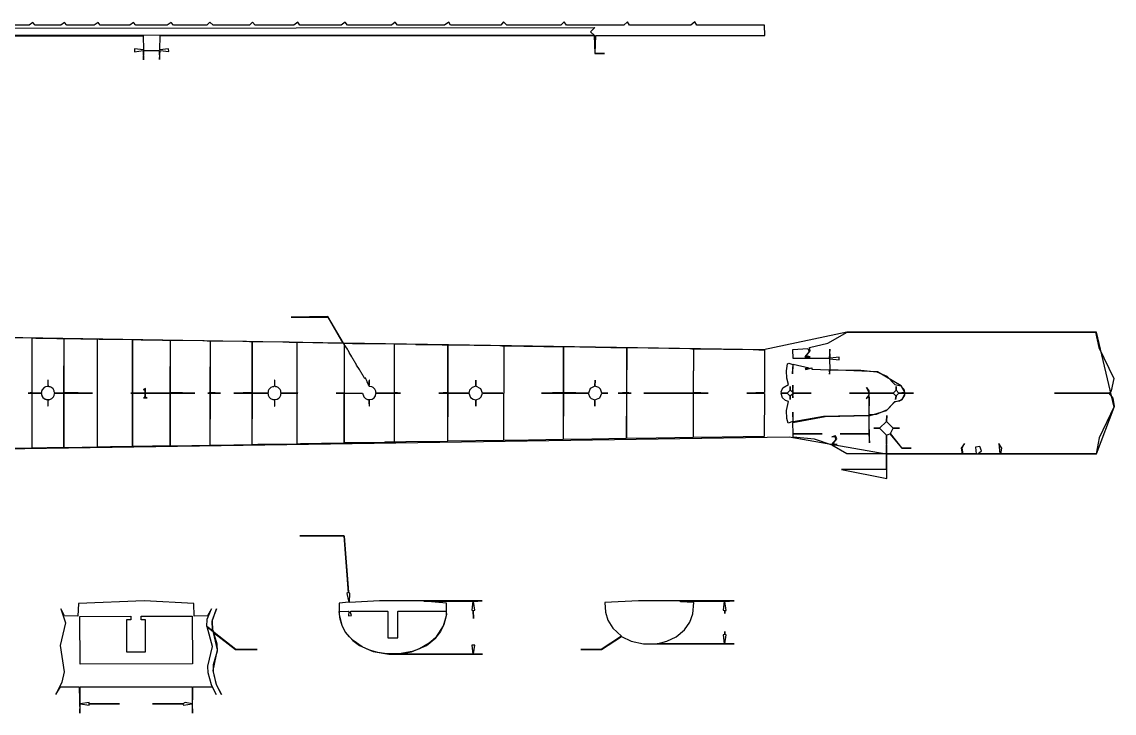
# Model space of a CAD drawing. Extents: x 22 to 612, y 147 to 441.
# Drawn here: x 299 to 611.7, y 202.4 to 400.3 of the extents above; entities that cross this region are included whole.
import ezdxf

# ---------------------------------------------------------------- set-up
doc = ezdxf.new("R2010")
doc.units = 0
doc.layers.add('BODY', color=7, linetype='Continuous')

msp = doc.modelspace()

# ---------------------------------------------------------------- linework, layer by layer
at = {"layer": 'BODY'}
for p, q in [((436.86, 400.29), (436.08, 399.31)), ((437.84, 399.31), (436.86, 400.29)), ((454.22, 400.29), (453.24, 399.31)), ((454.9, 399.31), (454.22, 400.29)), ((472.35, 400.29), (471.27, 399.31)), ((472.94, 399.31), (472.35, 400.29)), ((491.67, 400.29), (490.49, 399.31)), ((492.16, 399.31), (491.67, 400.29)), ((245.78, 398.43), (463.04, 398.63)), ((301.08, 399.31), (294.22, 399.31)), ((302.16, 400.1), (301.08, 399.31)), ((302.75, 399.31), (302.16, 400.1)), ((310.1, 399.31), (302.75, 399.31)), ((311.18, 400.1), (310.1, 399.31)), ((311.86, 399.31), (311.18, 400.1)), ((319.71, 399.31), (311.86, 399.31)), ((320.78, 400.1), (319.71, 399.31)), ((321.37, 399.31), (320.78, 400.1)), ((329.9, 399.31), (321.37, 399.31)), ((330.98, 400.1), (329.9, 399.31)), ((331.57, 399.31), (330.98, 400.1)), ((340.59, 399.31), (331.57, 399.31)), ((341.76, 400.1), (340.59, 399.31)), ((342.35, 399.31), (341.76, 400.1)), ((351.96, 399.31), (342.35, 399.31)), ((352.75, 400.2), (351.96, 399.31)), ((353.73, 399.31), (352.75, 400.2)), ((364.12, 399.31), (353.73, 399.31)), ((365, 400.2), (364.12, 399.31)), ((365.78, 399.31), (365, 400.2)), ((376.86, 399.31), (365.78, 399.31)), ((377.94, 400.2), (376.86, 399.31)), ((378.53, 399.31), (377.94, 400.2)), ((390.39, 399.31), (378.53, 399.31)), ((391.57, 400.2), (390.39, 399.31)), ((392.16, 399.31), (391.57, 400.2)), ((404.8, 399.31), (392.16, 399.31)), ((405.88, 400.2), (404.8, 399.31)), ((406.47, 399.31), (405.88, 400.2)), ((420, 399.31), (406.47, 399.31)), ((421.18, 400.2), (420, 399.31)), ((421.67, 399.31), (421.18, 400.2)), ((436.08, 399.31), (421.67, 399.31)), ((453.24, 399.31), (437.84, 399.31)), ((471.27, 399.31), (454.9, 399.31)), ((463.04, 398.63), (461.76, 397.45)), ((461.76, 397.45), (462.94, 396.37)), ((490.49, 399.31), (472.94, 399.31)), ((511.57, 399.31), (492.16, 399.31)), ((511.67, 396.37), (511.57, 399.31)), ((245.59, 396.27), (333.73, 396.27)), ((462.94, 396.37), (245.69, 396.47)), ((333.73, 396.27), (333.82, 392.25)), ((338.43, 392.25), (338.53, 396.27)), ((338.53, 396.27), (462.84, 396.37)), ((462.84, 396.37), (463.04, 391.27)), ((463.14, 391.37), (463.33, 396.37)), ((463.33, 396.37), (511.67, 396.37)), ((333.82, 392.25), (331.18, 392.55)), ((331.18, 392.55), (331.18, 391.67)), ((331.18, 391.67), (333.73, 392.06)), ((333.73, 392.06), (333.82, 389.41)), ((333.82, 389.41), (333.92, 392.06)), ((333.92, 392.06), (338.24, 392.06)), ((338.24, 392.06), (338.33, 389.51)), ((338.33, 389.51), (338.53, 392.06)), ((340.98, 392.55), (338.43, 392.25)), ((338.53, 392.06), (341.08, 391.76)), ((341.08, 391.76), (340.98, 392.55)), ((463.04, 391.27), (465.78, 391.27)), ((465.78, 391.27), (463.14, 391.37)), ((386.57, 315.88), (376.08, 315.78)), ((391.08, 308.33), (386.57, 315.88)), ((376.08, 315.78), (386.57, 315.78)), ((386.57, 315.78), (390.88, 308.33)), ((390.88, 308.33), (293.53, 309.9)), ((293.53, 309.9), (301.76, 309.8)), ((301.76, 309.8), (301.86, 309.71)), ((301.86, 309.71), (301.86, 294.31)), ((301.96, 309.71), (302.06, 309.8)), ((301.96, 294.12), (301.96, 309.71)), ((302.06, 309.8), (302.84, 309.8)), ((302.84, 309.8), (302.94, 309.71)), ((302.94, 309.71), (308.92, 309.71)), ((308.92, 309.71), (309.02, 309.61)), ((309.02, 309.61), (310.88, 309.61)), ((310.88, 309.61), (310.98, 309.51)), ((310.98, 294.12), (311.08, 309.61)), ((311.08, 309.61), (320.49, 309.41)), ((535.1, 311.47), (511.27, 306.37)), ((529.71, 308.33), (535.2, 311.47)), ((606.57, 311.47), (535.1, 311.47)), ((535.2, 311.47), (606.37, 311.47)), ((606.37, 311.47), (607.25, 307.06)), ((611.67, 290), (606.57, 311.47)), ((310.98, 309.51), (310.98, 294.12)), ((320.49, 309.41), (320.49, 278.63)), ((320.59, 309.41), (320.69, 309.51)), ((320.59, 278.63), (320.59, 309.41)), ((320.69, 309.51), (321.08, 309.41)), ((321.08, 309.41), (330.59, 309.31)), ((330.59, 309.31), (330.69, 309.22)), ((330.69, 309.22), (330.78, 309.31)), ((330.69, 294.12), (330.69, 309.22)), ((330.69, 309.22), (330.69, 294.12)), ((330.78, 309.31), (333.04, 309.31)), ((333.04, 309.31), (333.14, 309.22)), ((333.14, 309.22), (339.12, 309.22)), ((339.12, 309.22), (339.22, 309.12)), ((339.22, 309.12), (341.37, 309.12)), ((341.37, 309.12), (341.47, 309.02)), ((341.47, 294.12), (341.57, 309.12)), ((341.47, 309.02), (341.47, 294.12)), ((341.57, 309.12), (351.18, 309.02)), ((351.18, 309.02), (352.84, 308.82)), ((352.84, 294.12), (352.94, 308.92)), ((352.84, 308.82), (352.84, 294.12)), ((352.94, 308.92), (363.24, 308.82)), ((363.24, 308.82), (364.9, 308.63)), ((364.9, 308.63), (365, 308.73)), ((364.9, 308.63), (364.9, 294.12)), ((364.9, 294.12), (364.9, 308.63)), ((365, 308.73), (375.39, 308.63)), ((375.39, 308.63), (375.49, 308.53)), ((375.49, 308.53), (377.55, 308.53)), ((377.55, 308.53), (377.65, 308.43)), ((377.65, 308.43), (377.65, 294.22)), ((377.75, 308.43), (377.84, 308.53)), ((377.75, 294.12), (377.75, 308.43)), ((377.84, 308.53), (390.98, 308.33)), ((390.98, 308.33), (391.27, 307.94)), ((511.27, 306.37), (391.08, 308.33)), ((391.27, 308.24), (391.37, 308.33)), ((391.27, 307.94), (391.27, 308.24)), ((392.16, 306.57), (391.27, 307.94)), ((391.27, 307.94), (391.27, 294.12)), ((391.37, 308.33), (393.53, 308.33)), ((392.25, 306.27), (392.16, 306.57)), ((393.53, 308.33), (393.63, 308.24)), ((393.63, 308.24), (405.49, 308.14)), ((405.49, 308.14), (405.59, 308.04)), ((405.59, 308.04), (405.59, 294.12)), ((405.69, 308.04), (405.78, 308.14)), ((405.69, 294.12), (405.69, 308.04)), ((405.78, 308.14), (411.67, 308.04)), ((411.67, 308.04), (411.76, 307.94)), ((411.76, 307.94), (417.65, 307.94)), ((417.65, 307.94), (420.78, 307.75)), ((420.78, 307.75), (420.78, 294.12)), ((420.98, 307.84), (435.78, 307.65)), ((420.98, 294.02), (420.98, 307.84)), ((435.78, 307.65), (436.96, 307.45)), ((436.96, 307.45), (436.86, 280.39)), ((436.96, 280.49), (437.06, 307.55)), ((437.06, 307.55), (454.02, 307.25)), ((454.02, 307.16), (454.22, 307.35)), ((454.02, 307.25), (454.02, 294.12)), ((454.02, 294.12), (454.02, 307.16)), ((454.22, 307.35), (472.06, 306.96)), ((472.06, 306.96), (472.06, 294.12)), ((472.16, 294.12), (472.25, 307.06)), ((472.25, 307.06), (490.2, 306.76)), ((490.2, 306.76), (491.27, 306.57)), ((491.27, 306.57), (491.18, 294.02)), ((491.27, 294.12), (491.37, 306.67)), ((491.37, 306.67), (508.33, 306.47)), ((508.33, 306.47), (511.57, 306.27)), ((519.71, 306.47), (524.02, 306.76)), ((519.8, 303.92), (519.71, 306.47)), ((524.02, 306.76), (524.31, 305.88)), ((524.41, 307.06), (529.71, 308.33)), ((524.61, 306.08), (524.41, 307.06)), ((530.29, 306.57), (530.1, 303.92)), ((530.39, 304.02), (530.29, 306.57)), ((607.25, 307.06), (611.57, 298.14)), ((392.45, 306.08), (392.25, 306.27)), ((392.65, 305.59), (392.45, 306.08)), ((393.43, 304.41), (392.65, 305.59)), ((393.53, 304.12), (393.43, 304.41)), ((393.73, 303.92), (393.53, 304.12)), ((393.82, 303.63), (393.73, 303.92)), ((394.02, 303.43), (393.82, 303.63)), ((394.12, 303.14), (394.02, 303.43)), ((511.57, 306.27), (511.57, 294.12)), ((530.1, 303.92), (519.8, 303.92)), ((524.31, 305.88), (523.14, 304.41)), ((523.14, 304.41), (524.61, 304.41)), ((523.53, 304.71), (524.61, 306.08)), ((524.61, 304.41), (523.53, 304.71)), ((530.39, 300.69), (530.29, 303.82)), ((530.29, 303.82), (532.94, 303.53)), ((532.94, 304.31), (530.39, 304.02)), ((532.94, 303.53), (532.94, 304.31)), ((394.31, 302.94), (394.12, 303.14)), ((394.41, 302.65), (394.31, 302.94)), ((394.61, 302.45), (394.41, 302.65)), ((394.8, 301.96), (394.61, 302.45)), ((395.59, 300.78), (394.8, 301.96)), ((395.69, 300.49), (395.59, 300.78)), ((395.88, 300.29), (395.69, 300.49)), ((395.98, 300), (395.88, 300.29)), ((517.84, 300.39), (518.14, 302.35)), ((517.94, 298.24), (517.84, 300.39)), ((518.14, 302.35), (518.53, 302.55)), ((518.53, 302.55), (519.71, 302.16)), ((519.61, 299.51), (519.8, 302.25)), ((519.71, 302.16), (519.61, 299.51)), ((519.8, 302.25), (524.31, 301.27)), ((524.12, 300.98), (523.24, 301.08)), ((523.24, 301.08), (523.43, 300.78)), ((523.43, 300.78), (525.1, 301.27)), ((524.31, 301.27), (524.12, 300.98)), ((525.1, 301.27), (525.1, 300.88)), ((525.1, 300.88), (530.1, 300.69)), ((530.1, 300.69), (530.2, 299.41)), ((530.2, 299.41), (530.39, 300.69)), ((543.92, 300.1), (530.39, 300.69)), ((530.39, 300.69), (539.12, 300.59)), ((539.12, 300.59), (543.73, 300.1)), ((306.47, 297.65), (306.37, 297.65)), ((306.37, 297.65), (306.37, 296.27)), ((306.47, 295.98), (306.47, 297.65)), ((371.37, 297.65), (371.27, 297.65)), ((371.27, 297.65), (371.27, 295.98)), ((371.37, 295.98), (371.37, 297.65)), ((396.18, 299.8), (395.98, 300)), ((396.27, 299.51), (396.18, 299.8)), ((396.47, 299.31), (396.27, 299.51)), ((396.57, 299.02), (396.47, 299.31)), ((396.76, 298.82), (396.57, 299.02)), ((396.96, 298.33), (396.76, 298.82)), ((397.16, 298.14), (396.96, 298.33)), ((397.25, 298.24), (397.16, 298.14)), ((397.45, 298.24), (397.25, 298.24)), ((397.55, 297.84), (397.45, 298.24)), ((397.84, 297.35), (397.55, 297.84)), ((397.84, 297.16), (397.84, 297.35)), ((398.24, 296.47), (397.84, 297.16)), ((398.43, 297.45), (398.53, 297.65)), ((398.53, 297.65), (398.43, 297.65)), ((398.43, 297.65), (398.43, 296.27)), ((398.43, 295.98), (398.43, 297.45)), ((428.92, 295.98), (428.92, 297.65)), ((428.92, 297.65), (428.92, 295.98)), ((463.04, 295.98), (463.14, 297.65)), ((463.14, 297.65), (463.04, 295.98)), ((518.43, 296.47), (517.94, 298.24)), ((543.73, 300.1), (546.57, 298.82)), ((550.69, 296.08), (543.92, 300.1)), ((546.57, 298.82), (548.92, 296.47)), ((611.57, 298.14), (610.78, 294.61)), ((301.96, 294.12), (300.78, 294.02)), ((300.78, 294.02), (301.76, 294.02)), ((301.76, 294.02), (301.96, 293.82)), ((301.86, 294.31), (301.96, 294.12)), ((302.06, 294.02), (301.96, 294.12)), ((301.96, 293.92), (302.06, 294.02)), ((302.06, 294.02), (304.51, 294.02)), ((304.51, 294.02), (302.06, 294.02)), ((304.61, 294.12), (304.51, 294.02)), ((304.51, 294.02), (304.61, 293.92)), ((304.71, 294.61), (304.61, 294.51)), ((304.61, 294.51), (304.61, 294.12)), ((305.39, 295.59), (304.71, 294.8)), ((304.71, 294.8), (304.71, 294.61)), ((305.78, 295.78), (305.39, 295.59)), ((306.37, 295.88), (305.78, 295.78)), ((306.37, 296.27), (306.47, 296.18)), ((306.47, 295.98), (306.37, 295.88)), ((306.47, 296.18), (306.47, 295.98)), ((306.76, 295.78), (306.47, 295.98)), ((307.06, 295.78), (306.76, 295.78)), ((307.45, 295.59), (307.06, 295.78)), ((307.94, 295.2), (307.45, 295.59)), ((308.24, 294.61), (307.94, 295.2)), ((308.24, 294.31), (308.24, 294.61)), ((308.43, 294.02), (308.24, 294.31)), ((308.33, 293.92), (308.43, 294.02)), ((308.43, 294.02), (310.88, 294.02)), ((310.88, 294.02), (308.43, 294.02)), ((310.98, 294.12), (310.88, 294.02)), ((310.88, 294.02), (310.98, 293.92)), ((319.22, 294.02), (310.98, 294.12)), ((310.98, 293.92), (319.22, 294.02)), ((330.69, 294.12), (330.2, 294.02)), ((330.2, 294.02), (330.69, 293.92)), ((330.78, 294.02), (330.69, 294.12)), ((330.69, 293.92), (330.78, 294.02)), ((330.78, 294.02), (334.12, 294.02)), ((334.12, 294.02), (330.78, 294.02)), ((334.41, 295.29), (333.82, 295)), ((333.82, 295), (333.82, 294.9)), ((333.82, 294.9), (334.02, 295)), ((334.02, 295), (334.22, 294.61)), ((334.22, 294.12), (334.12, 294.02)), ((334.12, 294.02), (334.22, 293.92)), ((334.22, 294.61), (334.22, 294.12)), ((334.41, 294.12), (334.41, 295.29)), ((334.51, 294.02), (334.41, 294.12)), ((334.41, 293.92), (334.51, 294.02)), ((334.51, 294.02), (341.37, 294.02)), ((341.37, 294.02), (334.51, 294.02)), ((341.47, 294.12), (341.37, 294.02)), ((341.37, 294.02), (341.47, 293.92)), ((348.53, 294.02), (341.47, 294.12)), ((341.47, 293.92), (348.53, 294.02)), ((352.84, 294.12), (352.25, 294.02)), ((352.25, 294.02), (352.84, 293.92)), ((355.88, 294.02), (352.84, 294.12)), ((352.84, 293.92), (355.88, 294.02)), ((364.9, 294.12), (359.61, 294.02)), ((359.61, 294.02), (364.9, 293.92)), ((365, 294.02), (364.9, 294.12)), ((364.9, 293.92), (365, 294.02)), ((365, 294.02), (369.31, 294.02)), ((369.41, 294.02), (365, 294.02)), ((369.31, 294.02), (369.51, 293.82)), ((369.51, 294.12), (369.41, 294.02)), ((369.71, 295), (369.51, 294.61)), ((369.51, 294.61), (369.51, 294.12)), ((370.29, 295.59), (369.71, 295)), ((370.69, 295.78), (370.29, 295.59)), ((370.98, 295.78), (370.69, 295.78)), ((371.27, 295.98), (370.98, 295.78)), ((371.67, 295.78), (371.37, 295.98)), ((371.96, 295.78), (371.67, 295.78)), ((372.35, 295.59), (371.96, 295.78)), ((372.94, 295), (372.35, 295.59)), ((373.14, 294.61), (372.94, 295)), ((373.14, 294.12), (373.14, 294.61)), ((373.24, 294.02), (373.14, 294.12)), ((373.14, 293.82), (373.33, 294.02)), ((377.65, 294.02), (373.24, 294.02)), ((373.33, 294.02), (377.55, 294.02)), ((377.55, 294.02), (377.65, 293.92)), ((377.65, 294.22), (377.75, 294.12)), ((377.75, 294.12), (377.65, 294.02)), ((377.94, 294.02), (377.75, 294.12)), ((377.75, 293.92), (377.94, 294.02)), ((391.18, 294.02), (388.92, 294.02)), ((388.92, 294.02), (391.18, 294.02)), ((391.27, 294.12), (391.18, 294.02)), ((391.18, 294.02), (391.27, 293.92)), ((391.27, 293.92), (391.37, 294.02)), ((391.37, 294.02), (396.47, 294.02)), ((396.47, 294.02), (396.86, 292.94)), ((398.24, 296.27), (398.24, 296.47)), ((398.33, 296.18), (398.24, 296.27)), ((398.43, 296.27), (398.33, 296.18)), ((398.53, 295.88), (398.43, 295.98)), ((399.12, 295.78), (398.53, 295.88)), ((399.51, 295.59), (399.12, 295.78)), ((400, 295.1), (399.51, 295.59)), ((400.29, 294.51), (400, 295.1)), ((400.29, 294.12), (400.29, 294.51)), ((400.39, 294.02), (400.29, 294.12)), ((400.29, 293.92), (400.39, 294.02)), ((400.39, 294.02), (405.49, 294.02)), ((405.49, 294.02), (400.39, 294.02)), ((405.59, 294.12), (405.49, 294.02)), ((405.49, 294.02), (405.59, 293.92)), ((407.35, 294.02), (405.69, 294.12)), ((405.69, 293.92), (407.35, 294.02)), ((420.78, 294.12), (418.33, 294.02)), ((418.33, 294.02), (420.78, 293.92)), ((420.88, 280.2), (420.98, 294.02)), ((420.98, 294.02), (426.96, 294.02)), ((426.96, 294.02), (420.98, 294.02)), ((427.16, 294.8), (426.96, 294.02)), ((426.96, 294.02), (427.45, 292.75)), ((427.84, 295.59), (427.16, 294.8)), ((428.92, 295.98), (427.84, 295.59)), ((430.39, 295.2), (428.92, 295.98)), ((430.88, 294.02), (430.39, 295.2)), ((430.49, 292.94), (430.88, 294.02)), ((430.88, 294.02), (436.67, 294.02)), ((436.67, 294.02), (430.88, 294.02)), ((454.02, 294.12), (447.75, 294.02)), ((447.75, 294.02), (454.02, 293.92)), ((461.18, 294.02), (454.02, 294.12)), ((454.02, 293.92), (461.08, 294.02)), ((461.08, 294.02), (461.57, 292.84)), ((461.67, 295.29), (461.18, 294.02)), ((463.04, 295.98), (461.67, 295.29)), ((464.12, 295.59), (463.04, 295.98)), ((464.61, 295.1), (464.12, 295.59)), ((464.41, 292.65), (465, 294.02)), ((465, 294.02), (464.61, 295.1)), ((465, 294.02), (466.76, 294.02)), ((466.76, 294.02), (465, 294.02)), ((472.06, 294.12), (469.71, 294.02)), ((469.71, 294.02), (472.06, 293.92)), ((473.43, 294.02), (472.16, 294.12)), ((472.16, 293.92), (473.43, 294.02)), ((491.18, 294.02), (477.06, 294.02)), ((477.06, 294.02), (491.18, 294.02)), ((491.18, 294.02), (491.18, 281.27)), ((495.49, 294.02), (491.27, 294.12)), ((491.27, 293.92), (495.49, 294.02)), ((511.57, 294.12), (506.47, 294.02)), ((506.47, 294.02), (511.57, 293.92)), ((516.37, 294.31), (516.86, 295.49)), ((516.47, 294.02), (516.37, 294.31)), ((516.37, 293.92), (518.04, 294.02)), ((518.04, 294.02), (516.47, 294.02)), ((516.86, 295.49), (518.43, 296.47)), ((518.92, 294.8), (518.04, 294.02)), ((518.04, 294.02), (518.92, 293.14)), ((518.92, 294.8), (518.92, 295.88)), ((518.92, 295.88), (518.92, 294.8)), ((519.61, 294.22), (518.92, 294.8)), ((519.71, 296.27), (519.61, 294.22)), ((519.8, 294.02), (519.71, 296.27)), ((519.71, 292.65), (519.8, 294.02)), ((519.8, 294.02), (524.9, 294.02)), ((524.9, 294.02), (519.8, 294.02)), ((541.47, 294.02), (535.88, 294.02)), ((535.88, 294.02), (541.47, 294.02)), ((541.67, 294.02), (540.78, 295.59)), ((540.78, 295.59), (541.47, 294.61)), ((541.27, 292.94), (541.67, 294.02)), ((541.47, 294.61), (541.47, 294.02)), ((541.47, 294.02), (541.47, 293.43)), ((548.43, 294.02), (541.67, 294.02)), ((541.67, 294.02), (548.43, 294.02)), ((549.22, 294.8), (548.43, 294.02)), ((548.43, 294.02), (549.22, 293.14)), ((548.92, 296.47), (550.59, 296.08)), ((549.22, 294.8), (549.22, 295.88)), ((549.22, 295.88), (549.22, 294.8)), ((550, 294.02), (549.22, 294.8)), ((549.22, 293.24), (550, 294.02)), ((551.67, 294.12), (550, 294.02)), ((550, 294.02), (551.57, 294.02)), ((550.59, 296.08), (551.47, 295.1)), ((551.86, 294.02), (550.69, 296.08)), ((550.88, 292.06), (551.86, 294.02)), ((551.47, 295.1), (551.67, 294.12)), ((551.57, 294.02), (551.67, 293.43)), ((551.86, 294.02), (554.22, 294.02)), ((554.22, 294.02), (551.86, 294.02)), ((610.2, 294.02), (594.61, 294.02)), ((594.61, 294.02), (610.1, 294.02)), ((610.1, 294.02), (611.27, 292.55)), ((610.78, 294.61), (610.2, 294.02)), ((301.96, 293.82), (301.86, 293.63)), ((301.86, 293.63), (301.86, 278.33)), ((301.96, 278.33), (301.96, 293.92)), ((304.61, 293.92), (304.61, 293.53)), ((304.61, 293.53), (304.71, 293.43)), ((304.71, 293.43), (304.71, 293.24)), ((304.71, 293.24), (305, 292.75)), ((305, 292.75), (305.69, 292.25)), ((305.69, 292.25), (305.88, 292.25)), ((305.88, 292.25), (305.98, 292.16)), ((305.98, 292.16), (306.37, 292.16)), ((306.37, 292.16), (306.47, 292.06)), ((306.47, 291.86), (306.37, 291.76)), ((306.37, 291.76), (306.37, 290.39)), ((306.47, 292.06), (306.57, 292.16)), ((306.47, 292.06), (306.47, 291.86)), ((306.47, 290.29), (306.47, 292.06)), ((306.57, 292.16), (306.96, 292.16)), ((306.96, 292.16), (307.55, 292.45)), ((307.55, 292.45), (308.04, 292.94)), ((308.04, 292.94), (308.24, 293.33)), ((308.24, 293.33), (308.33, 293.92)), ((310.98, 278.43), (310.98, 293.92)), ((310.98, 293.92), (310.98, 278.43)), ((330.69, 278.82), (330.69, 293.92)), ((330.69, 293.92), (330.69, 278.73)), ((334.02, 292.65), (333.82, 292.65)), ((333.82, 292.65), (334.8, 292.65)), ((334.12, 292.75), (334.02, 292.65)), ((334.22, 293.04), (334.12, 292.94)), ((334.12, 292.94), (334.12, 292.75)), ((334.22, 293.92), (334.22, 293.04)), ((334.41, 292.84), (334.41, 293.92)), ((334.61, 292.65), (334.41, 292.84)), ((334.8, 292.65), (334.61, 292.65)), ((341.47, 278.92), (341.47, 293.92)), ((341.47, 293.92), (341.47, 278.92)), ((352.84, 293.92), (352.75, 279.02)), ((352.84, 279.12), (352.84, 293.92)), ((364.9, 293.92), (364.8, 279.22)), ((364.9, 279.31), (364.9, 293.92)), ((369.51, 293.82), (369.51, 293.43)), ((369.51, 293.43), (369.8, 292.84)), ((369.8, 292.84), (370.2, 292.45)), ((370.2, 292.45), (370.78, 292.16)), ((370.78, 292.16), (371.18, 292.16)), ((371.18, 292.16), (371.27, 292.06)), ((371.27, 292.06), (371.27, 290.29)), ((371.37, 292.06), (371.47, 292.16)), ((371.37, 290.29), (371.37, 292.06)), ((371.47, 292.16), (372.06, 292.25)), ((372.06, 292.25), (372.55, 292.55)), ((372.55, 292.55), (372.84, 292.84)), ((372.84, 292.84), (373.14, 293.43)), ((373.14, 293.43), (373.14, 293.82)), ((377.65, 293.92), (377.65, 279.51)), ((377.75, 279.51), (377.75, 293.92)), ((391.27, 279.8), (391.27, 293.92)), ((391.27, 293.92), (391.27, 279.8)), ((396.86, 292.94), (397.35, 292.45)), ((397.35, 292.45), (397.94, 292.16)), ((397.94, 292.16), (398.33, 292.16)), ((398.33, 292.16), (398.43, 292.06)), ((398.43, 292.06), (398.53, 292.16)), ((398.43, 292.06), (398.43, 290.29)), ((398.43, 290.88), (398.43, 292.06)), ((398.53, 290.78), (398.43, 290.88)), ((398.53, 292.16), (399.22, 292.25)), ((399.22, 292.25), (399.8, 292.65)), ((399.8, 292.65), (400.2, 293.24)), ((400.2, 293.24), (400.29, 293.92)), ((405.59, 293.92), (405.59, 280)), ((405.69, 280), (405.69, 293.92)), ((420.78, 293.92), (420.78, 280.2)), ((427.45, 292.75), (428.14, 292.25)), ((428.14, 292.25), (428.92, 292.06)), ((428.92, 292.06), (430, 292.45)), ((428.92, 292.06), (428.92, 290.29)), ((428.92, 290.29), (428.92, 292.06)), ((430, 292.45), (430.49, 292.94)), ((454.02, 293.92), (453.92, 280.69)), ((454.02, 280.78), (454.02, 293.92)), ((461.57, 292.84), (461.96, 292.45)), ((461.96, 292.45), (463.04, 292.06)), ((463.04, 292.06), (464.41, 292.65)), ((463.04, 292.06), (463.04, 290.29)), ((463.04, 290.29), (463.04, 292.06)), ((472.06, 293.92), (471.96, 280.98)), ((472.16, 281.08), (472.16, 293.92)), ((491.27, 281.37), (491.27, 293.92)), ((511.57, 293.92), (511.47, 281.57)), ((516.76, 292.65), (516.37, 293.92)), ((517.55, 291.86), (516.76, 292.65)), ((518.43, 291.57), (517.55, 291.86)), ((517.84, 289.02), (518.43, 291.57)), ((518.92, 293.24), (519.61, 293.82)), ((518.92, 292.16), (518.92, 293.24)), ((518.92, 293.14), (518.92, 292.16)), ((519.61, 293.82), (519.71, 292.65)), ((541.47, 293.43), (540.69, 292.45)), ((540.69, 292.45), (541.27, 292.94)), ((541.57, 293.04), (541.47, 287.55)), ((541.57, 287.75), (541.57, 293.04)), ((546.47, 289.02), (548.92, 291.47)), ((548.82, 291.47), (546.67, 289.22)), ((550.2, 291.67), (548.82, 291.47)), ((548.92, 291.47), (550.88, 292.06)), ((549.12, 292.16), (549.22, 293.24)), ((549.22, 293.14), (549.12, 292.16)), ((550.88, 292.16), (550.2, 291.67)), ((551.67, 293.43), (550.88, 292.16)), ((611.27, 292.55), (611.67, 290.2)), ((306.37, 290.39), (306.47, 290.29)), ((371.27, 290.29), (371.37, 290.29)), ((398.43, 290.29), (398.53, 290.39)), ((398.53, 290.39), (398.53, 290.78)), ((517.94, 286.76), (517.84, 289.02)), ((519.8, 285.78), (519.71, 288.53)), ((519.71, 288.53), (519.71, 285.88)), ((541.57, 287.45), (546.47, 289.02)), ((543.53, 287.84), (541.57, 287.75)), ((546.67, 289.22), (543.53, 287.84)), ((606.57, 276.57), (611.67, 290)), ((611.67, 290.2), (607.35, 281.18)), ((518.33, 285.39), (517.94, 286.76)), ((519.71, 285.88), (518.33, 285.39)), ((519.71, 285.59), (528.92, 287.25)), ((519.8, 282.35), (519.71, 285.59)), ((528.43, 287.25), (519.8, 285.78)), ((541.47, 287.55), (528.43, 287.25)), ((528.92, 287.25), (541.47, 287.55)), ((541.47, 287.55), (541.47, 282.35)), ((541.67, 279.71), (541.57, 287.45)), ((546.47, 285.88), (544.51, 283.92)), ((546.47, 285.88), (546.57, 287.55)), ((546.57, 287.55), (546.47, 285.88)), ((548.43, 283.92), (546.47, 285.88)), ((293.53, 278.04), (518.63, 281.47)), ((511.47, 281.57), (493.43, 281.27)), ((518.63, 281.47), (546.37, 276.57)), ((519.8, 282.25), (528.04, 282.35)), ((528.04, 282.35), (519.8, 282.35)), ((519.8, 281.37), (519.8, 282.25)), ((531.86, 281.76), (530.88, 281.47)), ((530.88, 281.47), (531.67, 281.57)), ((531.67, 281.57), (531.96, 280.69)), ((532.25, 280.88), (531.86, 281.76)), ((541.47, 282.35), (533.24, 282.35)), ((533.24, 282.35), (541.47, 282.25)), ((541.47, 282.25), (541.67, 279.71)), ((544.51, 283.92), (542.84, 283.92)), ((542.84, 283.92), (544.51, 283.92)), ((544.51, 283.92), (546.47, 281.96)), ((546.47, 281.96), (546.37, 276.57)), ((546.47, 281.96), (547.45, 282.35)), ((546.57, 276.57), (546.47, 281.96)), ((547.45, 282.35), (550.88, 278.24)), ((547.65, 282.45), (548.43, 283.92)), ((550.88, 278.33), (547.65, 282.45)), ((548.43, 283.92), (550.2, 283.92)), ((550.2, 283.92), (548.43, 283.92)), ((301.86, 278.33), (301.76, 278.24)), ((302.06, 278.24), (301.96, 278.33)), ((306.18, 278.33), (306.08, 278.24)), ((310.88, 278.33), (306.18, 278.33)), ((310.98, 278.43), (310.88, 278.33)), ((312.06, 278.33), (310.98, 278.43)), ((320.39, 278.53), (312.06, 278.33)), ((320.49, 278.63), (320.39, 278.53)), ((320.69, 278.53), (320.59, 278.63)), ((324.22, 278.53), (320.69, 278.53)), ((324.31, 278.63), (324.22, 278.53)), ((330.59, 278.63), (324.31, 278.63)), ((330.69, 278.73), (330.59, 278.63)), ((330.78, 278.73), (330.69, 278.82)), ((336.27, 278.73), (330.78, 278.73)), ((336.37, 278.82), (336.27, 278.73)), ((341.37, 278.82), (336.37, 278.82)), ((341.47, 278.92), (341.37, 278.82)), ((342.35, 278.82), (341.47, 278.92)), ((352.75, 279.02), (342.35, 278.82)), ((354.41, 279.02), (352.84, 279.12)), ((364.8, 279.22), (354.41, 279.02)), ((365, 279.22), (364.9, 279.31)), ((366.47, 279.22), (365, 279.22)), ((366.57, 279.31), (366.47, 279.22)), ((377.55, 279.41), (366.57, 279.31)), ((377.65, 279.51), (377.55, 279.41)), ((378.63, 279.41), (377.75, 279.51)), ((378.73, 279.51), (378.63, 279.41)), ((384.61, 279.51), (378.73, 279.51)), ((384.71, 279.61), (384.61, 279.51)), ((391.08, 279.61), (384.71, 279.61)), ((391.27, 279.8), (391.08, 279.61)), ((391.37, 279.71), (391.27, 279.8)), ((402.75, 279.8), (391.37, 279.71)), ((402.84, 279.9), (402.75, 279.8)), ((405.49, 279.9), (402.84, 279.9)), ((405.59, 280), (405.49, 279.9)), ((405.78, 279.9), (405.69, 280)), ((408.82, 279.9), (405.78, 279.9)), ((408.92, 280), (408.82, 279.9)), ((420.69, 280.1), (408.92, 280)), ((420.78, 280.2), (420.69, 280.1)), ((436.86, 280.39), (420.88, 280.2)), ((439.02, 280.39), (436.96, 280.49)), ((453.92, 280.69), (439.02, 280.39)), ((457.16, 280.69), (454.02, 280.78)), ((471.96, 280.98), (457.16, 280.69)), ((475.29, 280.98), (472.16, 281.08)), ((491.18, 281.27), (475.29, 280.98)), ((493.43, 281.27), (491.27, 281.37)), ((525.88, 280.78), (519.8, 281.37)), ((530.69, 279.22), (525.88, 280.78)), ((531.96, 280.69), (530.69, 279.22)), ((530.88, 279.12), (532.35, 279.31)), ((535.1, 276.57), (530.88, 279.12)), ((531.18, 279.51), (532.25, 280.88)), ((532.35, 279.31), (531.18, 279.51)), ((553.53, 278.24), (550.88, 278.33)), ((568.82, 279.61), (567.84, 278.24)), ((568.14, 278.33), (568.82, 279.61)), ((568.43, 276.57), (568.14, 278.33)), ((573.24, 278.73), (571.96, 278.53)), ((571.96, 278.53), (572.16, 276.57)), ((573.73, 277.45), (573.24, 278.73)), ((579.51, 278.24), (578.63, 279.61)), ((578.63, 279.61), (578.92, 276.57)), ((607.35, 281.18), (606.47, 276.57)), ((301.76, 278.24), (294.22, 278.14)), ((306.08, 278.24), (302.06, 278.24)), ((546.37, 276.57), (535.1, 276.57)), ((546.37, 276.57), (546.37, 272.16)), ((568.14, 276.57), (546.57, 276.57)), ((546.57, 269.51), (546.57, 276.57)), ((546.57, 276.57), (606.57, 276.57)), ((550.88, 278.24), (553.53, 278.24)), ((567.84, 278.24), (568.14, 276.57)), ((572.16, 276.57), (568.43, 276.57)), ((572.65, 276.57), (573.73, 277.45)), ((578.92, 276.57), (572.65, 276.57)), ((579.22, 276.57), (579.51, 278.24)), ((606.47, 276.57), (579.22, 276.57)), ((546.37, 272.16), (533.63, 272.16)), ((533.63, 272.16), (546.57, 269.51)), ((378.53, 253.14), (391.27, 253.04)), ((391.27, 253.14), (378.53, 253.14)), ((392.45, 236.76), (391.27, 253.14)), ((391.27, 253.04), (392.45, 236.96)), ((392.45, 236.96), (391.96, 236.57)), ((391.96, 236.57), (392.55, 234.12)), ((392.84, 236.67), (392.45, 236.76)), ((392.75, 234.02), (392.84, 236.67)), ((311.18, 230.2), (310.1, 232.25)), ((310.1, 232.25), (311.47, 228.24)), ((315.2, 233.73), (315, 230.1)), ((334.02, 234.51), (315.2, 233.73)), ((348.24, 233.73), (334.02, 234.51)), ((348.33, 230.1), (348.24, 233.73)), ((352.06, 229.31), (353.24, 232.25)), ((353.24, 232.25), (352.16, 230.2)), ((353.43, 228.73), (354.71, 232.25)), ((354.71, 232.25), (353.43, 229.02)), ((392.55, 234.12), (389.8, 233.82)), ((389.8, 233.82), (389.8, 230.59)), ((389.8, 231.47), (392.45, 231.57)), ((390.1, 229.22), (389.8, 231.47)), ((392.45, 231.57), (392.55, 231.47)), ((392.55, 231.47), (392.45, 230.2)), ((401.37, 234.51), (392.75, 234.02)), ((393.04, 231.18), (393.14, 231.57)), ((393.14, 231.57), (403.63, 231.57)), ((430.78, 234.51), (401.37, 234.51)), ((403.63, 231.57), (403.73, 231.47)), ((403.73, 231.47), (403.73, 223.92)), ((406.57, 231.47), (406.67, 231.57)), ((406.57, 223.92), (406.57, 231.47)), ((406.67, 231.57), (420.39, 231.57)), ((420.49, 233.82), (414.02, 234.41)), ((414.02, 234.41), (428.04, 234.41)), ((420.39, 231.57), (420.49, 230.69)), ((420.49, 230.29), (420.49, 233.82)), ((428.04, 234.41), (427.75, 231.86)), ((427.75, 231.86), (428.14, 231.76)), ((428.14, 231.76), (428.63, 231.86)), ((428.14, 231.76), (428.24, 229.41)), ((428.24, 229.41), (428.14, 231.76)), ((428.24, 234.31), (430.78, 234.51)), ((428.63, 231.86), (428.24, 234.31)), ((475.49, 234.51), (465.88, 234.02)), ((465.88, 234.02), (466.08, 231.27)), ((502.84, 234.51), (475.49, 234.51)), ((487.55, 234.22), (487.55, 234.41)), ((487.55, 234.41), (500, 234.41)), ((491.37, 234.02), (487.55, 234.22)), ((491.08, 230.78), (491.37, 234.02)), ((500, 234.41), (499.71, 231.86)), ((499.71, 231.86), (500.2, 231.76)), ((500.2, 234.31), (502.84, 234.51)), ((500.59, 231.76), (500.2, 234.31)), ((500.2, 231.76), (500.2, 230.88)), ((500.2, 230.88), (500.2, 231.76)), ((500.2, 231.76), (500.59, 231.76)), ((315, 230.1), (311.18, 230.2)), ((315.59, 230), (330.2, 230.1)), ((315.69, 216.37), (315.59, 230)), ((330.2, 229.12), (328.92, 229.12)), ((328.92, 229.12), (328.92, 219.9)), ((330.2, 230.1), (330.2, 229.12)), ((333.14, 229.12), (333.14, 230.1)), ((333.14, 230.1), (347.75, 230.1)), ((334.41, 229.12), (333.14, 229.12)), ((334.41, 219.9), (334.41, 229.12)), ((347.75, 230.1), (347.84, 216.47)), ((352.16, 230.2), (348.33, 230.1)), ((351.96, 227.16), (352.06, 229.31)), ((353.43, 229.02), (353.53, 225.88)), ((353.53, 226.27), (353.43, 228.73)), ((389.8, 230.59), (390.59, 227.55)), ((390.69, 227.45), (390.1, 229.22)), ((392.45, 230.2), (393.33, 230.29)), ((393.33, 230.29), (393.04, 231.18)), ((419.71, 227.35), (420.49, 230.29)), ((420.29, 229.41), (419.8, 227.75)), ((420.49, 230.69), (420.29, 229.41)), ((466.08, 231.27), (466.76, 229.02)), ((466.76, 229.02), (468.14, 226.67)), ((488.63, 226.18), (490.2, 228.43)), ((490.2, 228.43), (491.08, 230.78)), ((311.47, 228.24), (309.9, 221.76)), ((353.53, 225.88), (351.96, 227.16)), ((353.53, 221.47), (352.06, 227.06)), ((352.06, 227.06), (353.73, 225.69)), ((354.02, 225.49), (353.53, 226.27)), ((353.73, 225.69), (354.8, 222.25)), ((355, 220.49), (353.82, 225.49)), ((353.82, 225.49), (360.1, 220.59)), ((360.2, 220.59), (354.02, 225.49)), ((390.59, 227.55), (391.47, 225.78)), ((391.67, 225.59), (390.69, 227.45)), ((391.47, 225.78), (393.73, 223.14)), ((392.75, 224.22), (391.67, 225.59)), ((418.82, 225.78), (417.35, 223.92)), ((417.45, 223.92), (419.71, 227.35)), ((419.8, 227.75), (418.82, 225.78)), ((468.14, 226.67), (470.59, 224.41)), ((486.27, 224.22), (488.63, 226.18)), ((500.2, 224.9), (500.2, 225.69)), ((500.2, 225.69), (500.2, 224.9)), ((354.8, 222.25), (354.9, 220.1)), ((393.82, 223.14), (392.75, 224.22)), ((393.73, 223.14), (395.59, 221.76)), ((396.37, 221.37), (393.82, 223.14)), ((403.73, 223.92), (406.57, 223.92)), ((415.59, 222.35), (412.84, 220.78)), ((414.8, 221.76), (417.45, 223.92)), ((417.35, 223.92), (415.59, 222.35)), ((470.59, 224.41), (464.8, 220.59)), ((464.9, 220.59), (470.59, 224.31)), ((470.59, 224.31), (473.43, 222.94)), ((473.43, 222.94), (476.96, 222.16)), ((476.96, 222.16), (502.84, 222.16)), ((480.88, 222.25), (483.63, 222.94)), ((500, 222.16), (480.88, 222.25)), ((483.63, 222.94), (486.27, 224.22)), ((500.2, 224.9), (499.71, 224.8)), ((499.71, 224.8), (500, 222.16)), ((500.59, 224.8), (500.2, 224.9)), ((500.2, 222.25), (500.59, 224.8)), ((502.84, 222.16), (500.2, 222.25)), ((309.9, 221.76), (311.08, 214.22)), ((328.92, 219.9), (334.41, 219.9)), ((352.25, 215.78), (353.53, 221.47)), ((353.73, 214.61), (355, 220.49)), ((354.9, 220.1), (353.73, 216.18)), ((360.1, 220.59), (366.37, 220.59)), ((366.37, 220.59), (360.2, 220.59)), ((395.59, 221.76), (399.51, 220)), ((398.53, 220.39), (396.37, 221.37)), ((400.88, 219.71), (398.53, 220.39)), ((399.51, 220), (404.02, 219.22)), ((403.43, 219.31), (400.88, 219.71)), ((406.96, 219.31), (403.43, 219.31)), ((404.02, 219.22), (430.88, 219.22)), ((410.69, 220), (406.96, 219.31)), ((407.35, 219.31), (410.49, 219.9)), ((428.04, 219.22), (407.35, 219.31)), ((410.49, 219.9), (414.8, 221.76)), ((412.84, 220.78), (410.69, 220)), ((428.63, 221.86), (427.75, 221.86)), ((427.75, 221.86), (428.04, 219.22)), ((428.24, 219.31), (428.63, 221.86)), ((430.88, 219.22), (428.24, 219.31)), ((459.02, 220.59), (464.9, 220.59)), ((464.8, 220.59), (459.02, 220.59)), ((347.84, 216.47), (315.69, 216.37)), ((352.35, 213.92), (352.25, 215.78)), ((353.73, 216.18), (353.73, 214.22)), ((311.08, 214.22), (310.39, 211.18)), ((353.24, 210.49), (352.35, 213.92)), ((354.71, 210.49), (353.73, 214.61)), ((353.73, 214.22), (354.61, 210.59)), ((310.39, 211.18), (308.73, 207.65)), ((308.73, 207.65), (310, 209.9)), ((310, 209.9), (315.39, 209.9)), ((315.39, 209.9), (315.59, 202.35)), ((315.69, 205), (315.69, 209.9)), ((315.69, 209.9), (347.75, 209.9)), ((347.75, 209.9), (347.75, 205)), ((347.84, 202.35), (347.94, 209.9)), ((347.94, 209.9), (353.43, 209.9)), ((354.61, 207.65), (353.24, 210.49)), ((353.43, 209.9), (354.61, 207.65)), ((354.61, 210.59), (356.08, 207.65)), ((356.08, 207.65), (354.71, 210.49)), ((315.59, 202.35), (315.69, 205)), ((318.24, 205.39), (315.69, 205)), ((315.69, 205), (318.24, 204.61)), ((318.24, 205), (318.24, 205.39)), ((318.24, 204.61), (318.24, 205)), ((318.24, 205), (326.96, 205)), ((326.96, 205), (318.24, 205)), ((345.1, 205), (336.37, 205)), ((336.37, 205), (345.1, 205)), ((345.69, 205.39), (345.1, 205)), ((345.1, 205), (345.2, 204.61)), ((345.2, 204.61), (347.75, 205)), ((347.75, 205), (345.69, 205.39)), ((347.75, 205), (347.84, 202.35))]:
    msp.add_line(p, q, dxfattribs=at)

doc.saveas('drawing.dxf')
